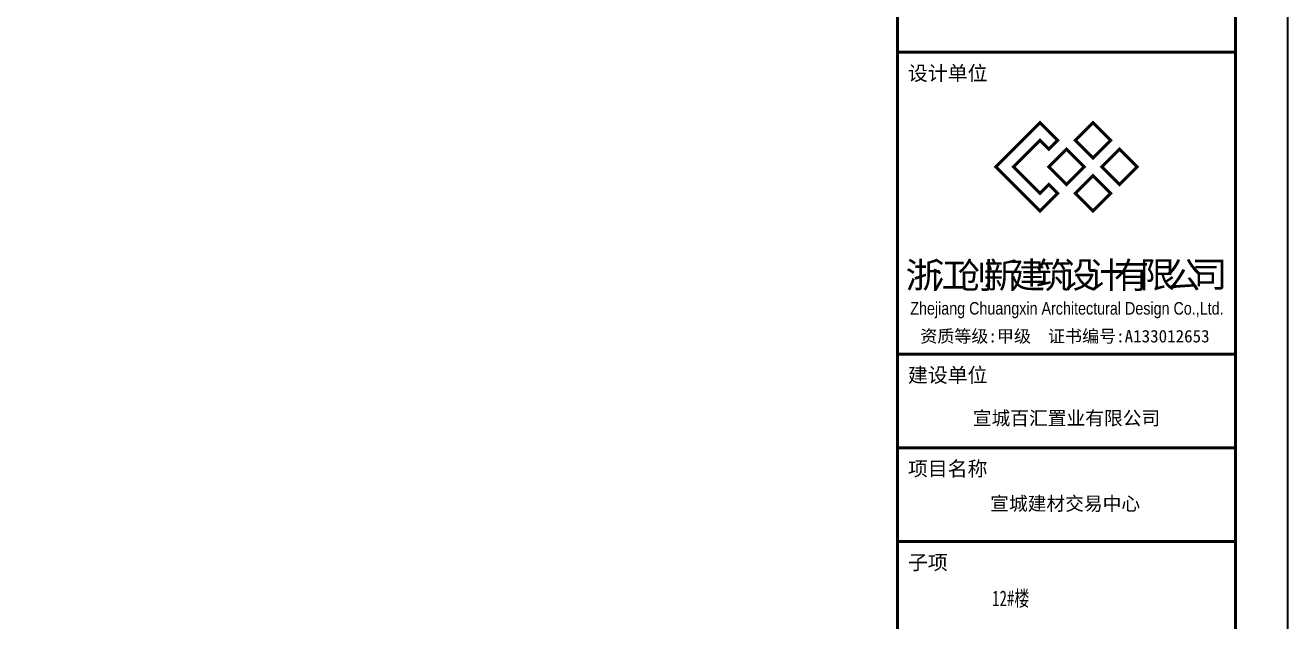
# Model space of a CAD drawing. Extents: x 447413 to 2975780, y -1432727 to 1301644.
# Drawn here: x 2759194 to 2795608, y -660690 to -643527 of the extents above; entities that cross this region are included whole.
import ezdxf
from ezdxf.enums import TextEntityAlignment as Align

# ---------------------------------------------------------------- set-up
doc = ezdxf.new("R2010")
doc.units = 0
doc.header["$LTSCALE"] = 1000
doc.header["$MEASUREMENT"] = 0
doc.layers.add('PUB_HATCH', color=8, linetype='Continuous')
doc.layers.add('图框', color=253, linetype='Continuous')
doc.styles.add('Arial', font='ARIALN.TTF')
doc.styles.add('ASDF', font='')
doc.styles.add('cx_biaoti', font='')
doc.styles.add('HT', font='simhei.ttf')
doc.styles.get("Standard").update_dxf_attribs({"font": 'tssdeng.shx', "bigfont": 'hztxt.shx'})
doc.styles.add('YT', font='FZYTK.TTF')
doc.styles.get('ASDF').set_extended_font_data('SimSun')
doc.styles.get('cx_biaoti').set_extended_font_data('SimSun')

# ---------------------------------------------------------------- blocks, each defined once
blk = doc.blocks.new('A$C6B0021A6')
at = {"layer": '图框', "color": 2, "const_width": 40, "elevation": -84000}
blk.add_lwpolyline([(20, 84120), (118920, 84120), (118920, 20), (20, 20)], close=True, dxfattribs=at)
at = {"layer": '图框', "color": 153, "const_width": 58, "elevation": -84000}
for points in [[(111420, 1020), (2520, 1020), (2520, 83120), (111420, 83120)], [(111420, 83120), (117920, 83120), (117920, 1020), (111420, 1020)], [(111420, 30220), (117920, 30220), (117920, 1020), (111420, 1020)]]:
    blk.add_lwpolyline(points, close=True, dxfattribs=at)
at = {"layer": '图框', "color": 5, "const_width": 60, "elevation": -84000}
blk.add_lwpolyline([(114500, 28529), (114161, 28869), (113312, 28020), (114161, 27171), (114500, 27511), (114331, 27681), (114161, 27511), (113652, 28020), (114161, 28529), (114331, 28359)], close=True, dxfattribs=at)
at = {"layer": '图框', "color": 1, "const_width": 60, "elevation": -84000}
for points in [[(114840, 28529), (115179, 28190), (115519, 28529), (115179, 28869)], [(114331, 28020), (114670, 27681), (115009, 28020), (114670, 28359)], [(115349, 28020), (115688, 27681), (116028, 28020), (115688, 28359)], [(114840, 27511), (115179, 27171), (115519, 27511), (115179, 27850)]]:
    blk.add_lwpolyline(points, close=True, dxfattribs=at)
at = {"layer": '图框', "color": 153, "const_width": 58, "elevation": -84000}
for points in [[(111420, 24420), (117920, 24420)], [(117920, 22620), (111420, 22620)], [(117920, 20820), (111420, 20820)]]:
    blk.add_lwpolyline(points, dxfattribs=at)
at = {"layer": '图框', "color": 153, "style": 'cx_biaoti'}
for s, p in [('设计单位', (111624, 29678, -84000)), ('建设单位', (111624, 23878, -84000)), ('项目名称', (111624, 22078, -84000)), ('子项', (111624, 20278, -84000))]:
    blk.add_text(s, height=280, dxfattribs=at).set_placement(p)
at = {"layer": '图框', "color": 153}
for s, height, style, p in [('浙', 500, 'YT', (111920, 25945, -84000)), ('江', 500, 'YT', (112420, 25945, -84000)), ('创', 500, 'YT', (112920, 25945, -84000)), ('新', 500, 'YT', (113420, 25945, -84000)), ('建', 500, 'YT', (113920, 25945, -84000)), ('筑', 500, 'YT', (114420, 25945, -84000)), ('设', 500, 'YT', (114920, 25945, -84000)), ('计', 500, 'YT', (115420, 25945, -84000)), ('有', 500, 'YT', (115920, 25945, -84000)), ('限', 500, 'YT', (116420, 25945, -84000)), ('公', 500, 'YT', (116920, 25945, -84000)), ('司', 500, 'YT', (117420, 25945, -84000)), (' Zhejiang Chuangxin Architectural Design Co.,Ltd.', 240, 'Arial', (114640, 25270, -84000)), ('资质等级:甲级  证书编号:A133012653', 240, 'cx_biaoti', (114640, 24770, -84000)), ('宣城百汇置业有限公司', 264, 'HT', (114670, 23195, -84000)), ('宣城建材交易中心', 264, 'HT', (114645, 21554, -84000))]:
    blk.add_text(s, height=height, dxfattribs=dict(at, style=style)).set_placement(p, align=Align.MIDDLE)
blk = doc.blocks.new('子项')
at = {"layer": 'PUB_HATCH'}
blk.add_attdef('子项', (1391731, 380621), '', height=350, dxfattribs=at)

msp = doc.modelspace()

# ---------------------------------------------------------------- block references
at = {"xscale": 1.5, "yscale": 1.5, "zscale": 1.5}
msp.add_blockref('A$C6B0021A6', (2617198.3, -689635.5, 126000), dxfattribs=at)
ref = msp.add_blockref('子项', (1534501.2, -1002963.2), dxfattribs=dict(xscale=0.8999999999999999, yscale=0.8999999999999999, zscale=0.8999999999999999))
ref.add_attrib('子项', '12#楼', dxfattribs={"layer": 'PUB_HATCH', "height": 450, "style": 'ASDF', "width": 0.7}).set_placement((2787059.1, -660404.3), align=Align.BOTTOM_LEFT)

doc.saveas('drawing.dxf')
